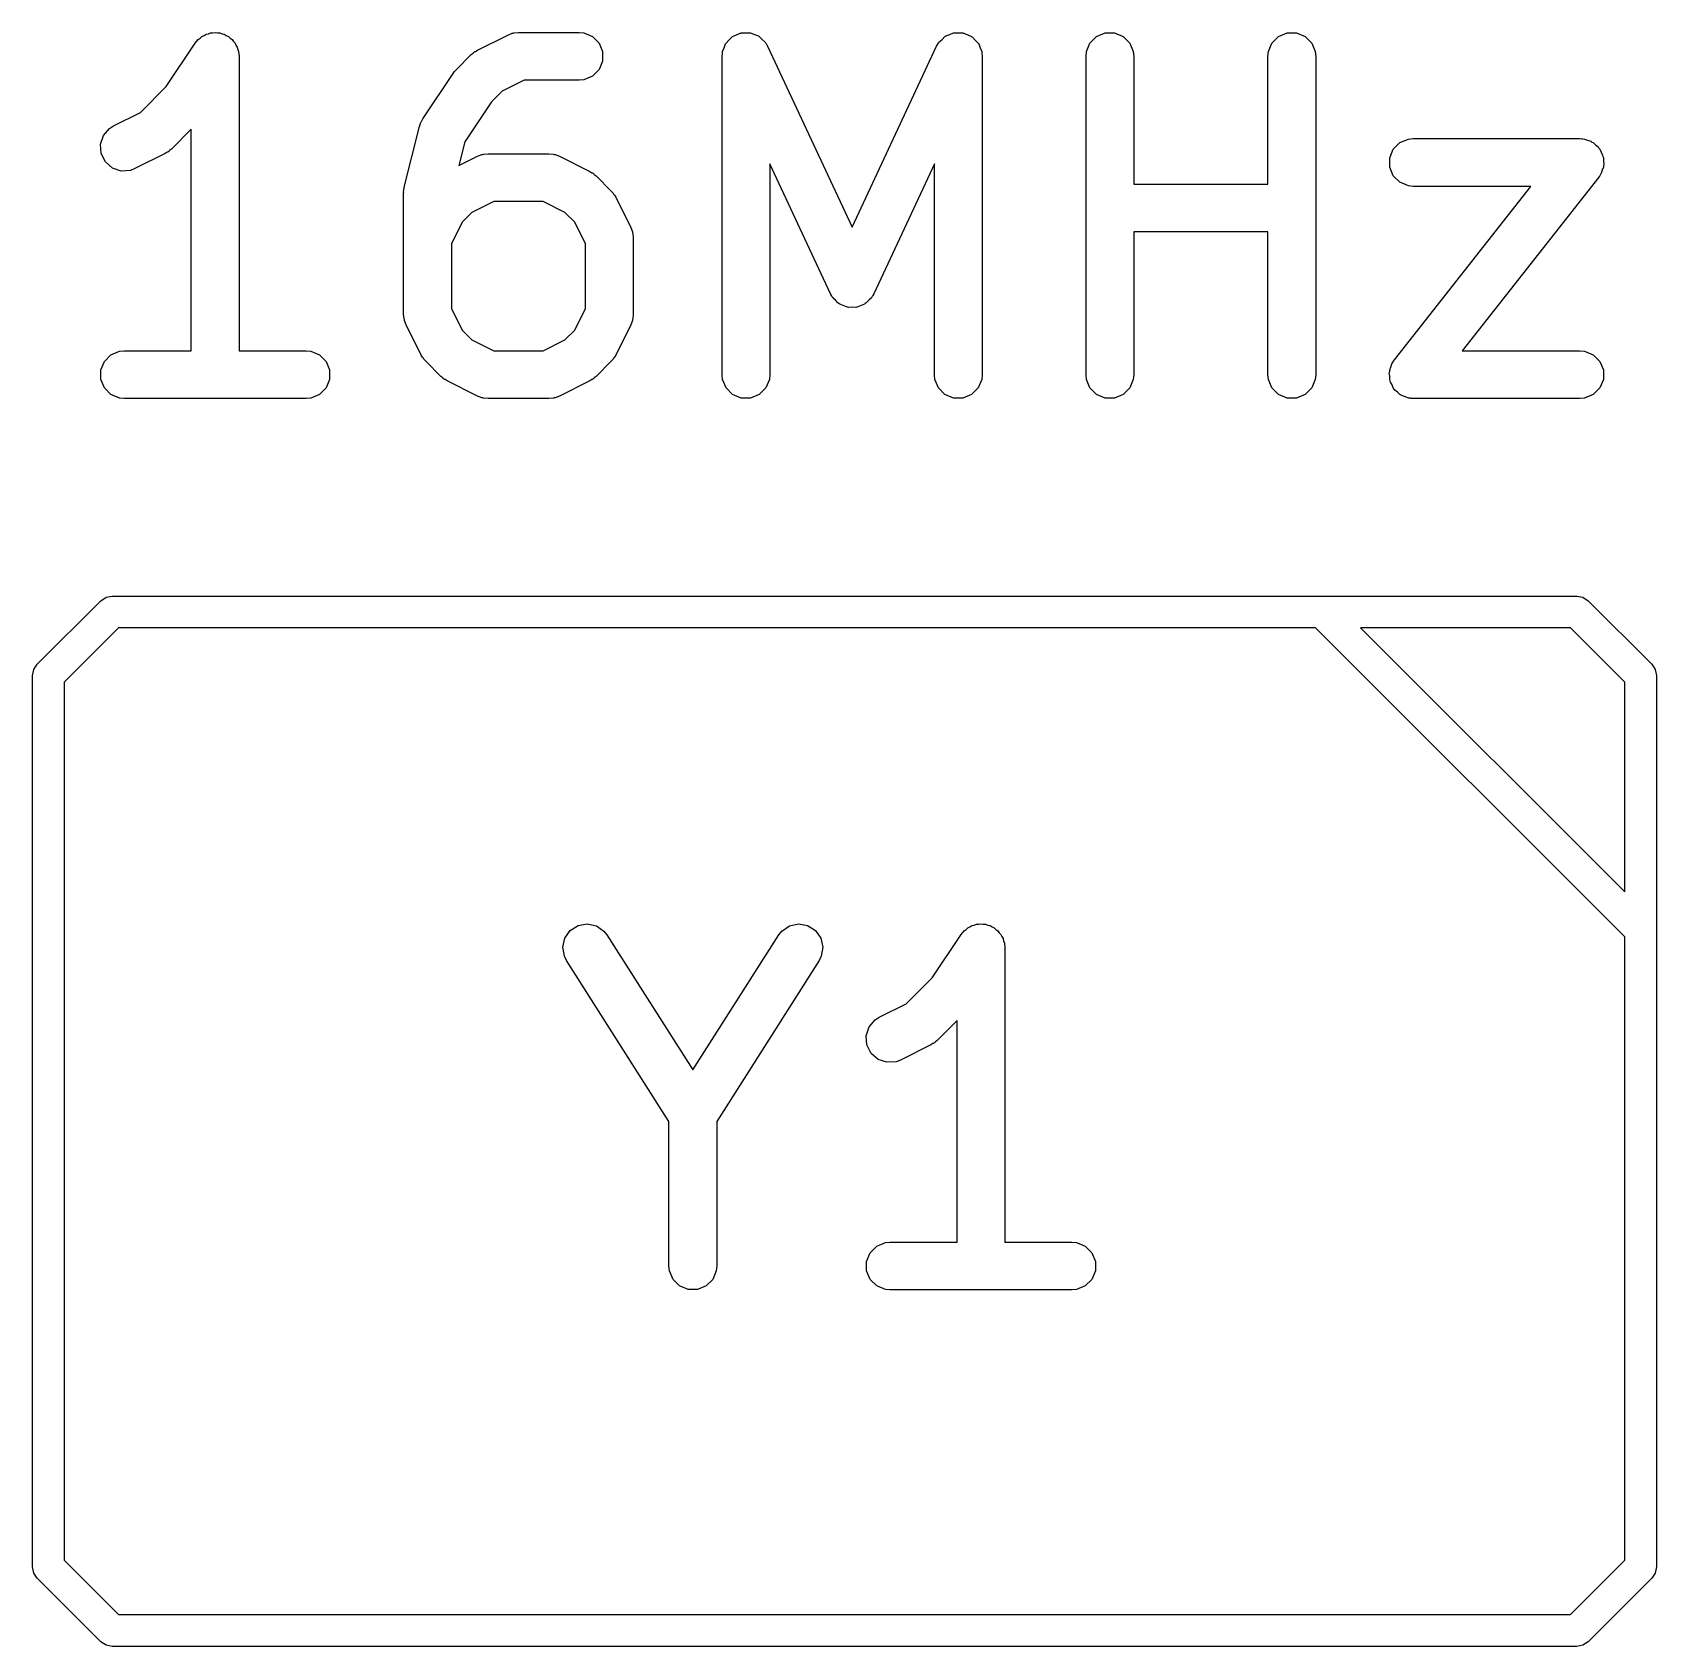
# Model space of a CAD drawing. Header units: inches. Extents: x 4.65 to 7.43, y -3.99 to -2.61.
# Drawn here: x 6.1566 to 6.3574, y -2.822 to -2.6223 of the extents above; entities that cross this region are included whole.
import ezdxf

# ---------------------------------------------------------------- set-up
doc = ezdxf.new("R2010")
doc.units = ezdxf.units.IN
doc.header["$MEASUREMENT"] = 0
doc.layers.add('BLACK', color=250, linetype='CONTINUOUS')

msp = doc.modelspace()

# ---------------------------------------------------------------- linework, layer by layer
at = {"layer": 'BLACK', "linetype": 'CONTINUOUS'}
for p, q in [((6.17315, -2.62904), (6.17674, -2.62366)), ((6.17674, -2.62366), (6.17711, -2.62321)), ((6.17674, -2.62366), (6.17674, -2.62366)), ((6.17674, -2.62366), (6.17674, -2.62366)), ((6.17674, -2.62366), (6.17674, -2.62366)), ((6.17711, -2.62321), (6.17735, -2.62305)), ((6.17735, -2.62305), (6.17756, -2.62284)), ((6.17756, -2.62284), (6.17782, -2.62273)), ((6.17782, -2.62273), (6.17806, -2.62257)), ((6.17806, -2.62257), (6.17835, -2.62252)), ((6.17835, -2.62252), (6.17862, -2.6224)), ((6.17862, -2.6224), (6.17891, -2.6224)), ((6.17891, -2.6224), (6.17919, -2.62235)), ((6.17919, -2.62235), (6.17948, -2.6224)), ((6.17948, -2.6224), (6.17977, -2.6224)), ((6.17977, -2.6224), (6.18004, -2.62251)), ((6.18004, -2.62251), (6.18032, -2.62257)), ((6.18032, -2.62257), (6.18057, -2.62273)), ((6.18057, -2.62273), (6.18084, -2.62284)), ((6.18084, -2.62284), (6.18104, -2.62305)), ((6.18104, -2.62305), (6.18128, -2.62321)), ((6.18128, -2.62321), (6.18145, -2.62345)), ((6.18145, -2.62345), (6.18165, -2.62366)), ((6.18165, -2.62366), (6.18176, -2.62393)), ((6.18176, -2.62393), (6.18192, -2.62417)), ((6.18192, -2.62417), (6.18198, -2.62445)), ((6.21162, -2.62453), (6.21537, -2.62266)), ((6.21537, -2.62266), (6.21591, -2.62245)), ((6.21591, -2.62245), (6.21602, -2.62244)), ((6.21602, -2.62244), (6.21612, -2.6224)), ((6.21612, -2.6224), (6.21669, -2.62235)), ((6.21669, -2.62235), (6.22419, -2.62235)), ((6.22419, -2.62235), (6.22477, -2.6224)), ((6.22477, -2.6224), (6.22583, -2.62284)), ((6.22583, -2.62284), (6.22665, -2.62366)), ((6.22665, -2.62366), (6.22709, -2.62472)), ((6.24192, -2.62472), (6.24211, -2.62425)), ((6.24211, -2.62425), (6.24229, -2.62377)), ((6.24229, -2.62377), (6.24233, -2.62372)), ((6.24233, -2.62372), (6.24236, -2.62366)), ((6.24236, -2.62366), (6.24272, -2.6233)), ((6.24272, -2.6233), (6.24307, -2.62292)), ((6.24307, -2.62292), (6.24313, -2.62289)), ((6.24313, -2.62289), (6.24317, -2.62284)), ((6.24317, -2.62284), (6.24365, -2.62265)), ((6.24365, -2.62265), (6.24411, -2.62243)), ((6.24411, -2.62243), (6.24418, -2.62243)), ((6.24418, -2.62243), (6.24424, -2.6224)), ((6.24424, -2.6224), (6.24475, -2.6224)), ((6.24475, -2.6224), (6.24526, -2.62238)), ((6.24526, -2.62238), (6.24532, -2.6224)), ((6.24532, -2.6224), (6.24539, -2.6224)), ((6.24539, -2.6224), (6.24586, -2.6226)), ((6.24586, -2.6226), (6.24635, -2.62278)), ((6.24635, -2.62278), (6.24639, -2.62282)), ((6.24639, -2.62282), (6.24645, -2.62284)), ((6.24645, -2.62284), (6.24682, -2.62321)), ((6.24682, -2.62321), (6.24719, -2.62355)), ((6.24719, -2.62355), (6.24724, -2.62363)), ((6.24724, -2.62363), (6.24727, -2.62366)), ((6.24727, -2.62366), (6.2473, -2.62372)), ((6.2473, -2.62372), (6.24749, -2.62405)), ((6.24749, -2.62405), (6.25794, -2.64644)), ((6.25794, -2.64644), (6.26838, -2.62405)), ((6.26838, -2.62405), (6.26858, -2.62372)), ((6.26858, -2.62372), (6.26861, -2.62366)), ((6.26861, -2.62366), (6.26863, -2.62363)), ((6.26863, -2.62363), (6.26868, -2.62355)), ((6.26868, -2.62355), (6.26906, -2.62321)), ((6.26906, -2.62321), (6.26942, -2.62284)), ((6.26942, -2.62284), (6.26948, -2.62282)), ((6.26948, -2.62282), (6.26953, -2.62278)), ((6.26953, -2.62278), (6.27001, -2.6226)), ((6.27001, -2.6226), (6.27048, -2.6224)), ((6.27048, -2.6224), (6.27055, -2.6224)), ((6.27055, -2.6224), (6.27061, -2.62238)), ((6.27061, -2.62238), (6.27112, -2.6224)), ((6.27112, -2.6224), (6.27164, -2.6224)), ((6.27164, -2.6224), (6.2717, -2.62243)), ((6.2717, -2.62243), (6.27176, -2.62243)), ((6.27176, -2.62243), (6.27223, -2.62265)), ((6.27223, -2.62265), (6.2727, -2.62284)), ((6.2727, -2.62284), (6.27275, -2.62289)), ((6.27275, -2.62289), (6.27281, -2.62292)), ((6.27281, -2.62292), (6.27315, -2.6233)), ((6.27315, -2.6233), (6.27352, -2.62366)), ((6.27352, -2.62366), (6.27354, -2.62372)), ((6.27354, -2.62372), (6.27359, -2.62377)), ((6.27359, -2.62377), (6.27376, -2.62425)), ((6.27376, -2.62425), (6.27396, -2.62472)), ((6.28691, -2.62472), (6.28735, -2.62366)), ((6.28735, -2.62366), (6.28817, -2.62284)), ((6.28817, -2.62284), (6.28923, -2.6224)), ((6.28923, -2.6224), (6.29038, -2.6224)), ((6.29038, -2.6224), (6.29145, -2.62284)), ((6.29145, -2.62284), (6.29226, -2.62366)), ((6.29226, -2.62366), (6.2927, -2.62472)), ((6.30941, -2.62472), (6.30985, -2.62366)), ((6.30985, -2.62366), (6.31067, -2.62284)), ((6.31067, -2.62284), (6.31173, -2.6224)), ((6.31173, -2.6224), (6.31288, -2.6224)), ((6.31288, -2.6224), (6.31395, -2.62284)), ((6.31395, -2.62284), (6.31476, -2.62366)), ((6.31476, -2.62366), (6.3152, -2.62472)), ((6.18198, -2.62445), (6.18209, -2.62472)), ((6.18209, -2.62472), (6.18215, -2.62529)), ((6.18215, -2.62529), (6.18215, -2.6253)), ((6.18215, -2.6253), (6.18215, -2.6253)), ((6.18215, -2.6253), (6.18215, -2.6253)), ((6.18215, -2.6253), (6.18215, -2.66172)), ((6.20898, -2.62696), (6.21086, -2.62509)), ((6.21086, -2.62509), (6.21108, -2.6249)), ((6.21108, -2.6249), (6.21113, -2.62484)), ((6.21113, -2.62484), (6.21122, -2.62479)), ((6.21122, -2.62479), (6.2113, -2.62472)), ((6.2113, -2.62472), (6.21137, -2.62469)), ((6.21137, -2.62469), (6.21162, -2.62453)), ((6.22709, -2.62588), (6.22665, -2.62694)), ((6.22709, -2.62472), (6.22709, -2.62588)), ((6.24186, -2.6253), (6.2419, -2.62492)), ((6.24186, -2.66467), (6.24186, -2.6253)), ((6.2419, -2.62485), (6.24191, -2.62481)), ((6.2419, -2.62492), (6.2419, -2.62485)), ((6.24191, -2.62481), (6.24192, -2.62472)), ((6.27396, -2.62472), (6.27397, -2.62481)), ((6.27397, -2.62481), (6.27398, -2.62485)), ((6.27398, -2.62485), (6.27398, -2.62492)), ((6.27398, -2.62492), (6.27401, -2.6253)), ((6.27401, -2.6253), (6.27401, -2.66467)), ((6.28686, -2.6253), (6.28691, -2.62472)), ((6.28686, -2.66467), (6.28686, -2.6253)), ((6.2927, -2.62472), (6.29276, -2.6253)), ((6.29276, -2.6253), (6.29276, -2.64109)), ((6.30935, -2.6253), (6.30941, -2.62472)), ((6.30935, -2.64109), (6.30935, -2.6253)), ((6.3152, -2.62472), (6.31526, -2.6253)), ((6.31526, -2.6253), (6.31526, -2.66467)), ((6.20486, -2.63304), (6.20861, -2.62741)), ((6.20861, -2.62741), (6.20879, -2.62719)), ((6.20861, -2.62741), (6.20861, -2.62741)), ((6.20861, -2.62741), (6.20861, -2.62741)), ((6.20879, -2.62719), (6.20898, -2.62696)), ((6.20898, -2.62696), (6.20898, -2.62696)), ((6.20898, -2.62696), (6.20898, -2.62696)), ((6.21739, -2.62825), (6.21469, -2.6296)), ((6.22419, -2.62825), (6.21739, -2.62825)), ((6.22477, -2.6282), (6.22419, -2.62825)), ((6.22583, -2.62776), (6.22477, -2.6282)), ((6.22665, -2.62694), (6.22583, -2.62776)), ((6.16995, -2.63225), (6.17315, -2.62904)), ((6.21469, -2.6296), (6.21336, -2.63093)), ((6.16663, -2.63391), (6.16995, -2.63225)), ((6.21336, -2.63093), (6.21006, -2.63589)), ((6.16538, -2.63509), (6.16614, -2.63422)), ((6.16614, -2.63422), (6.16663, -2.63391)), ((6.17624, -2.6343), (6.17379, -2.63676)), ((6.17624, -2.66172), (6.17624, -2.6343)), ((6.20258, -2.64146), (6.20445, -2.63396)), ((6.20445, -2.63396), (6.20458, -2.63362)), ((6.20458, -2.63362), (6.20459, -2.63355)), ((6.20459, -2.63355), (6.20462, -2.63348)), ((6.20462, -2.63348), (6.20465, -2.63341)), ((6.20465, -2.63341), (6.20469, -2.63335)), ((6.20469, -2.63335), (6.20486, -2.63304)), ((6.16502, -2.63618), (6.16538, -2.63509)), ((6.1651, -2.63733), (6.16502, -2.63618)), ((6.21006, -2.63589), (6.20933, -2.6388)), ((6.32485, -2.63678), (6.32566, -2.63597)), ((6.32566, -2.63597), (6.32673, -2.63553)), ((6.32673, -2.63553), (6.3273, -2.63547)), ((6.3273, -2.63547), (6.34793, -2.63547)), ((6.34793, -2.63547), (6.34809, -2.63549)), ((6.34809, -2.63549), (6.34815, -2.63548)), ((6.34815, -2.63548), (6.34823, -2.6355)), ((6.34823, -2.6355), (6.3485, -2.63553)), ((6.3485, -2.63553), (6.34887, -2.63568)), ((6.34887, -2.63568), (6.34926, -2.63579)), ((6.34926, -2.63579), (6.3494, -2.6359)), ((6.3494, -2.6359), (6.34957, -2.63597)), ((6.34957, -2.63597), (6.34985, -2.63625)), ((6.34985, -2.63625), (6.35017, -2.6365)), ((6.16562, -2.63836), (6.1651, -2.63733)), ((6.17302, -2.63731), (6.16927, -2.63919)), ((6.17327, -2.63716), (6.17302, -2.63731)), ((6.17334, -2.63713), (6.17327, -2.63716)), ((6.17342, -2.63706), (6.17334, -2.63713)), ((6.17351, -2.63701), (6.17342, -2.63706)), ((6.17356, -2.63695), (6.17351, -2.63701)), ((6.17379, -2.63676), (6.17356, -2.63695)), ((6.20933, -2.6388), (6.21162, -2.63766)), ((6.21162, -2.63766), (6.21216, -2.63745)), ((6.21216, -2.63745), (6.21227, -2.63744)), ((6.21227, -2.63744), (6.21237, -2.6374)), ((6.21237, -2.6374), (6.21294, -2.63735)), ((6.21294, -2.63735), (6.22044, -2.63735)), ((6.22044, -2.63735), (6.22102, -2.6374)), ((6.22102, -2.6374), (6.22112, -2.63744)), ((6.22112, -2.63744), (6.22122, -2.63745)), ((6.22122, -2.63745), (6.22176, -2.63766)), ((6.22176, -2.63766), (6.22551, -2.63953)), ((6.32441, -2.63785), (6.32485, -2.63678)), ((6.32441, -2.639), (6.32441, -2.63785)), ((6.35017, -2.6365), (6.35026, -2.63666)), ((6.35026, -2.63666), (6.35038, -2.63678)), ((6.35038, -2.63678), (6.35054, -2.63715)), ((6.35054, -2.63715), (6.35073, -2.63751)), ((6.35073, -2.63751), (6.35075, -2.63768)), ((6.35075, -2.63768), (6.35082, -2.63785)), ((6.35082, -2.63785), (6.35082, -2.63825)), ((6.35082, -2.63825), (6.35087, -2.63865)), ((6.16649, -2.63911), (6.16562, -2.63836)), ((6.16758, -2.63948), (6.16649, -2.63911)), ((6.16873, -2.6394), (6.16758, -2.63948)), ((6.16927, -2.63919), (6.16873, -2.6394)), ((6.22551, -2.63953), (6.22576, -2.63969)), ((6.22576, -2.63969), (6.22583, -2.63972)), ((6.22583, -2.63972), (6.22591, -2.63978)), ((6.22591, -2.63978), (6.226, -2.63984)), ((6.226, -2.63984), (6.22605, -2.6399)), ((6.22605, -2.6399), (6.22628, -2.64008)), ((6.22628, -2.64008), (6.22815, -2.64196)), ((6.25526, -2.65467), (6.24777, -2.63861)), ((6.24777, -2.63861), (6.24777, -2.66467)), ((6.26811, -2.63861), (6.26061, -2.65467)), ((6.26811, -2.66467), (6.26811, -2.63861)), ((6.32485, -2.64006), (6.32441, -2.639)), ((6.32566, -2.64088), (6.32485, -2.64006)), ((6.35025, -2.64025), (6.33338, -2.66172)), ((6.35034, -2.64011), (6.35025, -2.64025)), ((6.35038, -2.64006), (6.35034, -2.64011)), ((6.35041, -2.63999), (6.35038, -2.64006)), ((6.35056, -2.63976), (6.35041, -2.63999)), ((6.35067, -2.63937), (6.35056, -2.63976)), ((6.35082, -2.639), (6.35067, -2.63937)), ((6.35087, -2.63865), (6.35082, -2.63882)), ((6.35082, -2.63882), (6.35082, -2.639)), ((6.20249, -2.64203), (6.20253, -2.64181)), ((6.2025, -2.64207), (6.20249, -2.64203)), ((6.20249, -2.64217), (6.2025, -2.64207)), ((6.20249, -2.65717), (6.20249, -2.64217)), ((6.20253, -2.64181), (6.20255, -2.6416)), ((6.20255, -2.6416), (6.20256, -2.64156)), ((6.20256, -2.64156), (6.20258, -2.64146)), ((6.22815, -2.64196), (6.22834, -2.64219)), ((6.22834, -2.64219), (6.2284, -2.64224)), ((6.2284, -2.64224), (6.22845, -2.64233)), ((6.22845, -2.64233), (6.22852, -2.64241)), ((6.29276, -2.64109), (6.30935, -2.64109)), ((6.32498, -2.66285), (6.34185, -2.64138)), ((6.32673, -2.64132), (6.32566, -2.64088)), ((6.3273, -2.64138), (6.32673, -2.64132)), ((6.34185, -2.64138), (6.3273, -2.64138)), ((6.21364, -2.64325), (6.21094, -2.6446)), ((6.21974, -2.64325), (6.21364, -2.64325)), ((6.22244, -2.6446), (6.21974, -2.64325)), ((6.22852, -2.64241), (6.22855, -2.64248)), ((6.22855, -2.64248), (6.22871, -2.64273)), ((6.22871, -2.64273), (6.23058, -2.64648)), ((6.20975, -2.6458), (6.2084, -2.64849)), ((6.21094, -2.6446), (6.20975, -2.6458)), ((6.22364, -2.6458), (6.22244, -2.6446)), ((6.22499, -2.64849), (6.22364, -2.6458)), ((6.23058, -2.64648), (6.23079, -2.64702)), ((6.23079, -2.64702), (6.2308, -2.64712)), ((6.2308, -2.64712), (6.23084, -2.64722)), ((6.23084, -2.64722), (6.23089, -2.6478)), ((6.23089, -2.6478), (6.23089, -2.65717)), ((6.30935, -2.647), (6.29276, -2.647)), ((6.29276, -2.647), (6.29276, -2.66467)), ((6.30935, -2.66467), (6.30935, -2.647)), ((6.2084, -2.64849), (6.2084, -2.65647)), ((6.22499, -2.65647), (6.22499, -2.64849)), ((6.25539, -2.65488), (6.25526, -2.65467)), ((6.25541, -2.65495), (6.25539, -2.65488)), ((6.25546, -2.655), (6.25541, -2.65495)), ((6.25556, -2.65517), (6.25546, -2.655)), ((6.25589, -2.65547), (6.25556, -2.65517)), ((6.25619, -2.6558), (6.25589, -2.65547)), ((6.25631, -2.65586), (6.25619, -2.6558)), ((6.25641, -2.65595), (6.25631, -2.65586)), ((6.25683, -2.6561), (6.25641, -2.65595)), ((6.25723, -2.65629), (6.25683, -2.6561)), ((6.25737, -2.6563), (6.25723, -2.65629)), ((6.25749, -2.65634), (6.25737, -2.6563)), ((6.25794, -2.65632), (6.25749, -2.65634)), ((6.25839, -2.65634), (6.25794, -2.65632)), ((6.25851, -2.6563), (6.25839, -2.65634)), ((6.25864, -2.65629), (6.25851, -2.6563)), ((6.25905, -2.6561), (6.25864, -2.65629)), ((6.25947, -2.65595), (6.25905, -2.6561)), ((6.25957, -2.65586), (6.25947, -2.65595)), ((6.25968, -2.6558), (6.25957, -2.65586)), ((6.25999, -2.65547), (6.25968, -2.6558)), ((6.26032, -2.65517), (6.25999, -2.65547)), ((6.26042, -2.655), (6.26032, -2.65517)), ((6.26046, -2.65495), (6.26042, -2.655)), ((6.26049, -2.65488), (6.26046, -2.65495)), ((6.26061, -2.65467), (6.26049, -2.65488)), ((6.20255, -2.65775), (6.20249, -2.65717)), ((6.20259, -2.65785), (6.20255, -2.65775)), ((6.2026, -2.65795), (6.20259, -2.65785)), ((6.2028, -2.65849), (6.2026, -2.65795)), ((6.2084, -2.65647), (6.20975, -2.65917)), ((6.22364, -2.65917), (6.22499, -2.65647)), ((6.23079, -2.65795), (6.23058, -2.65849)), ((6.2308, -2.65785), (6.23079, -2.65795)), ((6.23084, -2.65775), (6.2308, -2.65785)), ((6.23089, -2.65717), (6.23084, -2.65775)), ((6.20468, -2.66224), (6.2028, -2.65849)), ((6.20975, -2.65917), (6.21094, -2.66037)), ((6.21094, -2.66037), (6.21364, -2.66172)), ((6.21974, -2.66172), (6.22244, -2.66037)), ((6.22244, -2.66037), (6.22364, -2.65917)), ((6.23058, -2.65849), (6.22871, -2.66224)), ((6.16549, -2.66303), (6.16631, -2.66221)), ((6.16631, -2.66221), (6.16737, -2.66177)), ((6.16737, -2.66177), (6.16795, -2.66172)), ((6.16795, -2.66172), (6.17624, -2.66172)), ((6.18215, -2.66172), (6.19045, -2.66172)), ((6.19045, -2.66172), (6.19102, -2.66177)), ((6.19102, -2.66177), (6.19209, -2.66221)), ((6.19209, -2.66221), (6.1929, -2.66303)), ((6.20483, -2.66249), (6.20468, -2.66224)), ((6.21364, -2.66172), (6.21974, -2.66172)), ((6.22871, -2.66224), (6.22855, -2.66249)), ((6.33338, -2.66172), (6.34793, -2.66172)), ((6.34793, -2.66172), (6.3485, -2.66177)), ((6.3485, -2.66177), (6.34957, -2.66221)), ((6.34957, -2.66221), (6.35038, -2.66303)), ((6.16505, -2.66409), (6.16549, -2.66303)), ((6.16505, -2.66525), (6.16505, -2.66409)), ((6.1929, -2.66303), (6.19334, -2.66409)), ((6.19334, -2.66409), (6.19334, -2.66525)), ((6.20486, -2.66256), (6.20483, -2.66249)), ((6.20493, -2.66264), (6.20486, -2.66256)), ((6.20499, -2.66273), (6.20493, -2.66264)), ((6.20505, -2.66278), (6.20499, -2.66273)), ((6.20523, -2.66301), (6.20505, -2.66278)), ((6.20711, -2.66488), (6.20523, -2.66301)), ((6.22815, -2.66301), (6.22628, -2.66488)), ((6.22834, -2.66278), (6.22815, -2.66301)), ((6.2284, -2.66273), (6.22834, -2.66278)), ((6.22845, -2.66264), (6.2284, -2.66273)), ((6.22852, -2.66256), (6.22845, -2.66264)), ((6.22855, -2.66249), (6.22852, -2.66256)), ((6.32436, -2.66444), (6.32441, -2.66427)), ((6.32441, -2.66484), (6.32436, -2.66444)), ((6.32441, -2.66409), (6.32456, -2.66372)), ((6.32441, -2.66427), (6.32441, -2.66409)), ((6.32456, -2.66372), (6.32467, -2.66333)), ((6.32467, -2.66333), (6.32482, -2.6631)), ((6.32482, -2.6631), (6.32485, -2.66303)), ((6.32485, -2.66303), (6.32489, -2.66299)), ((6.32489, -2.66299), (6.32498, -2.66285)), ((6.35038, -2.66303), (6.35082, -2.66409)), ((6.35082, -2.66409), (6.35082, -2.66525)), ((6.16549, -2.66631), (6.16505, -2.66525)), ((6.16631, -2.66713), (6.16549, -2.66631)), ((6.1929, -2.66631), (6.19209, -2.66713)), ((6.19334, -2.66525), (6.1929, -2.66631)), ((6.20733, -2.66507), (6.20711, -2.66488)), ((6.20738, -2.66513), (6.20733, -2.66507)), ((6.20747, -2.66518), (6.20738, -2.66513)), ((6.20755, -2.66525), (6.20747, -2.66518)), ((6.20762, -2.66528), (6.20755, -2.66525)), ((6.20787, -2.66544), (6.20762, -2.66528)), ((6.21162, -2.66731), (6.20787, -2.66544)), ((6.22551, -2.66544), (6.22176, -2.66731)), ((6.22576, -2.66528), (6.22551, -2.66544)), ((6.22583, -2.66525), (6.22576, -2.66528)), ((6.22591, -2.66518), (6.22583, -2.66525)), ((6.226, -2.66513), (6.22591, -2.66518)), ((6.22605, -2.66507), (6.226, -2.66513)), ((6.22628, -2.66488), (6.22605, -2.66507)), ((6.24192, -2.66525), (6.24186, -2.66467)), ((6.24236, -2.66631), (6.24192, -2.66525)), ((6.24317, -2.66713), (6.24236, -2.66631)), ((6.24727, -2.66631), (6.24645, -2.66713)), ((6.24771, -2.66525), (6.24727, -2.66631)), ((6.24777, -2.66467), (6.24771, -2.66525)), ((6.26816, -2.66525), (6.26811, -2.66467)), ((6.26861, -2.66631), (6.26816, -2.66525)), ((6.26942, -2.66713), (6.26861, -2.66631)), ((6.27352, -2.66631), (6.2727, -2.66713)), ((6.27396, -2.66525), (6.27352, -2.66631)), ((6.27401, -2.66467), (6.27396, -2.66525)), ((6.28691, -2.66525), (6.28686, -2.66467)), ((6.28735, -2.66631), (6.28691, -2.66525)), ((6.28817, -2.66713), (6.28735, -2.66631)), ((6.29226, -2.66631), (6.29145, -2.66713)), ((6.2927, -2.66525), (6.29226, -2.66631)), ((6.29276, -2.66467), (6.2927, -2.66525)), ((6.30941, -2.66525), (6.30935, -2.66467)), ((6.30985, -2.66631), (6.30941, -2.66525)), ((6.31067, -2.66713), (6.30985, -2.66631)), ((6.31476, -2.66631), (6.31395, -2.66713)), ((6.3152, -2.66525), (6.31476, -2.66631)), ((6.31526, -2.66467), (6.3152, -2.66525)), ((6.32441, -2.66525), (6.32441, -2.66484)), ((6.32448, -2.66541), (6.32441, -2.66525)), ((6.3245, -2.66559), (6.32448, -2.66541)), ((6.32469, -2.66594), (6.3245, -2.66559)), ((6.32485, -2.66631), (6.32469, -2.66594)), ((6.32497, -2.66644), (6.32485, -2.66631)), ((6.32506, -2.66659), (6.32497, -2.66644)), ((6.35038, -2.66631), (6.34957, -2.66713)), ((6.35082, -2.66525), (6.35038, -2.66631)), ((6.16737, -2.66757), (6.16631, -2.66713)), ((6.16795, -2.66762), (6.16737, -2.66757)), ((6.19045, -2.66762), (6.16795, -2.66762)), ((6.19102, -2.66757), (6.19045, -2.66762)), ((6.19209, -2.66713), (6.19102, -2.66757)), ((6.21216, -2.66752), (6.21162, -2.66731)), ((6.21227, -2.66753), (6.21216, -2.66752)), ((6.21237, -2.66757), (6.21227, -2.66753)), ((6.21294, -2.66762), (6.21237, -2.66757)), ((6.22044, -2.66762), (6.21294, -2.66762)), ((6.22102, -2.66757), (6.22044, -2.66762)), ((6.22112, -2.66753), (6.22102, -2.66757)), ((6.22122, -2.66752), (6.22112, -2.66753)), ((6.22176, -2.66731), (6.22122, -2.66752)), ((6.24424, -2.66757), (6.24317, -2.66713)), ((6.24539, -2.66757), (6.24424, -2.66757)), ((6.24645, -2.66713), (6.24539, -2.66757)), ((6.27048, -2.66757), (6.26942, -2.66713)), ((6.27164, -2.66757), (6.27048, -2.66757)), ((6.2727, -2.66713), (6.27164, -2.66757)), ((6.28923, -2.66757), (6.28817, -2.66713)), ((6.29038, -2.66757), (6.28923, -2.66757)), ((6.29145, -2.66713), (6.29038, -2.66757)), ((6.31173, -2.66757), (6.31067, -2.66713)), ((6.31288, -2.66757), (6.31173, -2.66757)), ((6.31395, -2.66713), (6.31288, -2.66757)), ((6.32538, -2.66684), (6.32506, -2.66659)), ((6.32566, -2.66713), (6.32538, -2.66684)), ((6.32583, -2.66719), (6.32566, -2.66713)), ((6.32597, -2.6673), (6.32583, -2.66719)), ((6.32636, -2.66741), (6.32597, -2.6673)), ((6.32673, -2.66757), (6.32636, -2.66741)), ((6.327, -2.66759), (6.32673, -2.66757)), ((6.32708, -2.66761), (6.327, -2.66759)), ((6.32714, -2.66761), (6.32708, -2.66761)), ((6.3273, -2.66762), (6.32714, -2.66761)), ((6.34793, -2.66762), (6.3273, -2.66762)), ((6.3485, -2.66757), (6.34793, -2.66762)), ((6.34957, -2.66713), (6.3485, -2.66757)), ((6.16506, -2.69262), (6.1657, -2.69219)), ((6.1657, -2.69219), (6.16645, -2.69204)), ((6.16645, -2.69204), (6.34755, -2.69204)), ((6.34755, -2.69204), (6.3483, -2.69219)), ((6.3483, -2.69219), (6.34894, -2.69262)), ((6.15718, -2.70049), (6.16506, -2.69262)), ((6.34894, -2.69262), (6.35682, -2.70049)), ((6.16726, -2.69598), (6.16054, -2.7027)), ((6.31524, -2.69598), (6.16726, -2.69598)), ((6.35346, -2.73419), (6.31524, -2.69598)), ((6.32081, -2.69598), (6.35346, -2.72863)), ((6.34674, -2.69598), (6.32081, -2.69598)), ((6.35346, -2.7027), (6.34674, -2.69598)), ((6.15676, -2.70113), (6.15718, -2.70049)), ((6.35682, -2.70049), (6.35724, -2.70113)), ((6.15661, -2.70188), (6.15676, -2.70113)), ((6.15661, -2.81212), (6.15661, -2.70188)), ((6.35724, -2.70113), (6.35739, -2.70188)), ((6.35739, -2.70188), (6.35739, -2.81212)), ((6.16054, -2.7027), (6.16054, -2.8113)), ((6.35346, -2.72863), (6.35346, -2.7027)), ((6.22406, -2.73278), (6.22519, -2.73258)), ((6.22519, -2.73258), (6.22632, -2.73283)), ((6.25019, -2.73283), (6.25131, -2.73258)), ((6.25131, -2.73258), (6.25244, -2.73278)), ((6.27303, -2.73275), (6.2733, -2.73264)), ((6.2733, -2.73264), (6.27359, -2.73264)), ((6.27359, -2.73264), (6.27387, -2.73258)), ((6.27387, -2.73258), (6.27416, -2.73264)), ((6.27416, -2.73264), (6.27445, -2.73264)), ((6.27445, -2.73264), (6.27472, -2.73275)), ((6.22218, -2.73547), (6.22243, -2.73435)), ((6.22243, -2.73435), (6.22309, -2.7334)), ((6.22309, -2.7334), (6.22406, -2.73278)), ((6.22632, -2.73283), (6.22726, -2.7335)), ((6.22726, -2.7335), (6.22762, -2.73395)), ((6.22762, -2.73395), (6.23825, -2.75066)), ((6.23825, -2.75066), (6.24888, -2.73395)), ((6.24888, -2.73395), (6.24924, -2.7335)), ((6.24924, -2.7335), (6.25019, -2.73283)), ((6.25244, -2.73278), (6.25342, -2.7334)), ((6.25342, -2.7334), (6.25408, -2.73435)), ((6.25408, -2.73435), (6.25433, -2.73547)), ((6.26783, -2.73928), (6.27142, -2.7339)), ((6.27142, -2.73389), (6.27178, -2.73345)), ((6.27142, -2.7339), (6.27142, -2.73389)), ((6.27142, -2.7339), (6.27142, -2.7339)), ((6.27142, -2.7339), (6.27142, -2.7339)), ((6.27178, -2.73345), (6.27203, -2.73329)), ((6.27203, -2.73329), (6.27223, -2.73308)), ((6.27223, -2.73308), (6.2725, -2.73297)), ((6.2725, -2.73297), (6.27274, -2.73281)), ((6.27274, -2.73281), (6.27303, -2.73275)), ((6.27472, -2.73275), (6.275, -2.73281)), ((6.275, -2.73281), (6.27524, -2.73297)), ((6.27524, -2.73297), (6.27551, -2.73308)), ((6.27551, -2.73308), (6.27572, -2.73329)), ((6.27572, -2.73329), (6.27596, -2.73345)), ((6.27596, -2.73345), (6.27612, -2.73369)), ((6.27612, -2.73369), (6.27633, -2.7339)), ((6.27633, -2.7339), (6.27644, -2.73416)), ((6.27644, -2.73416), (6.2766, -2.7344)), ((6.2766, -2.7344), (6.27666, -2.73469)), ((6.27666, -2.73469), (6.27677, -2.73496)), ((6.35346, -2.8113), (6.35346, -2.73419)), ((6.22238, -2.7366), (6.22218, -2.73547)), ((6.22264, -2.73712), (6.22238, -2.7366)), ((6.25413, -2.7366), (6.25387, -2.73712)), ((6.25433, -2.73547), (6.25413, -2.7366)), ((6.27677, -2.73496), (6.27682, -2.73553)), ((6.27682, -2.73553), (6.27683, -2.73553)), ((6.27683, -2.73553), (6.27683, -2.73553)), ((6.27683, -2.73553), (6.27683, -2.73554)), ((6.27683, -2.73554), (6.27683, -2.77195)), ((6.2353, -2.75702), (6.22264, -2.73712)), ((6.25387, -2.73712), (6.24121, -2.75702)), ((6.26462, -2.74248), (6.26783, -2.73928)), ((6.2613, -2.74414), (6.26462, -2.74248)), ((6.26006, -2.74532), (6.26081, -2.74445)), ((6.26081, -2.74445), (6.2613, -2.74414)), ((6.27092, -2.74454), (6.26846, -2.747)), ((6.27092, -2.77195), (6.27092, -2.74454)), ((6.25969, -2.74642), (6.26006, -2.74532)), ((6.25978, -2.74756), (6.25969, -2.74642)), ((6.26029, -2.7486), (6.25978, -2.74756)), ((6.26116, -2.74935), (6.26029, -2.7486)), ((6.26769, -2.74755), (6.26394, -2.74943)), ((6.26794, -2.74739), (6.26769, -2.74755)), ((6.26801, -2.74737), (6.26794, -2.74739)), ((6.2681, -2.7473), (6.26801, -2.74737)), ((6.26818, -2.74724), (6.2681, -2.7473)), ((6.26824, -2.74718), (6.26818, -2.74724)), ((6.26846, -2.747), (6.26824, -2.74718)), ((6.26225, -2.74971), (6.26116, -2.74935)), ((6.2634, -2.74963), (6.26225, -2.74971)), ((6.26394, -2.74943), (6.2634, -2.74963)), ((6.2353, -2.77491), (6.2353, -2.75702)), ((6.24121, -2.75702), (6.24121, -2.77491)), ((6.26017, -2.77327), (6.26098, -2.77245)), ((6.26098, -2.77245), (6.26205, -2.77201)), ((6.26205, -2.77201), (6.26262, -2.77195)), ((6.26262, -2.77195), (6.27092, -2.77195)), ((6.27683, -2.77195), (6.28512, -2.77195)), ((6.28512, -2.77195), (6.2857, -2.77201)), ((6.2857, -2.77201), (6.28676, -2.77245)), ((6.28676, -2.77245), (6.28758, -2.77327)), ((6.25973, -2.77433), (6.26017, -2.77327)), ((6.25973, -2.77548), (6.25973, -2.77433)), ((6.28758, -2.77327), (6.28802, -2.77433)), ((6.28802, -2.77433), (6.28802, -2.77548)), ((6.23536, -2.77548), (6.2353, -2.77491)), ((6.2358, -2.77655), (6.23536, -2.77548)), ((6.23661, -2.77736), (6.2358, -2.77655)), ((6.24071, -2.77655), (6.23989, -2.77736)), ((6.24115, -2.77548), (6.24071, -2.77655)), ((6.24121, -2.77491), (6.24115, -2.77548)), ((6.26017, -2.77655), (6.25973, -2.77548)), ((6.26098, -2.77736), (6.26017, -2.77655)), ((6.28758, -2.77655), (6.28676, -2.77736)), ((6.28802, -2.77548), (6.28758, -2.77655)), ((6.23768, -2.7778), (6.23661, -2.77736)), ((6.23883, -2.7778), (6.23768, -2.7778)), ((6.23989, -2.77736), (6.23883, -2.7778)), ((6.26205, -2.7778), (6.26098, -2.77736)), ((6.26262, -2.77786), (6.26205, -2.7778)), ((6.28512, -2.77786), (6.26262, -2.77786)), ((6.2857, -2.7778), (6.28512, -2.77786)), ((6.28676, -2.77736), (6.2857, -2.7778)), ((6.15676, -2.81287), (6.15661, -2.81212)), ((6.15718, -2.81351), (6.15676, -2.81287)), ((6.16054, -2.8113), (6.16726, -2.81802)), ((6.34674, -2.81802), (6.35346, -2.8113)), ((6.35724, -2.81287), (6.35682, -2.81351)), ((6.35739, -2.81212), (6.35724, -2.81287)), ((6.16506, -2.82138), (6.15718, -2.81351)), ((6.35682, -2.81351), (6.34894, -2.82138)), ((6.16726, -2.81802), (6.34674, -2.81802)), ((6.1657, -2.82181), (6.16506, -2.82138)), ((6.16645, -2.82196), (6.1657, -2.82181)), ((6.34755, -2.82196), (6.16645, -2.82196)), ((6.3483, -2.82181), (6.34755, -2.82196)), ((6.34894, -2.82138), (6.3483, -2.82181))]:
    msp.add_line(p, q, dxfattribs=at)

doc.saveas('drawing.dxf')
